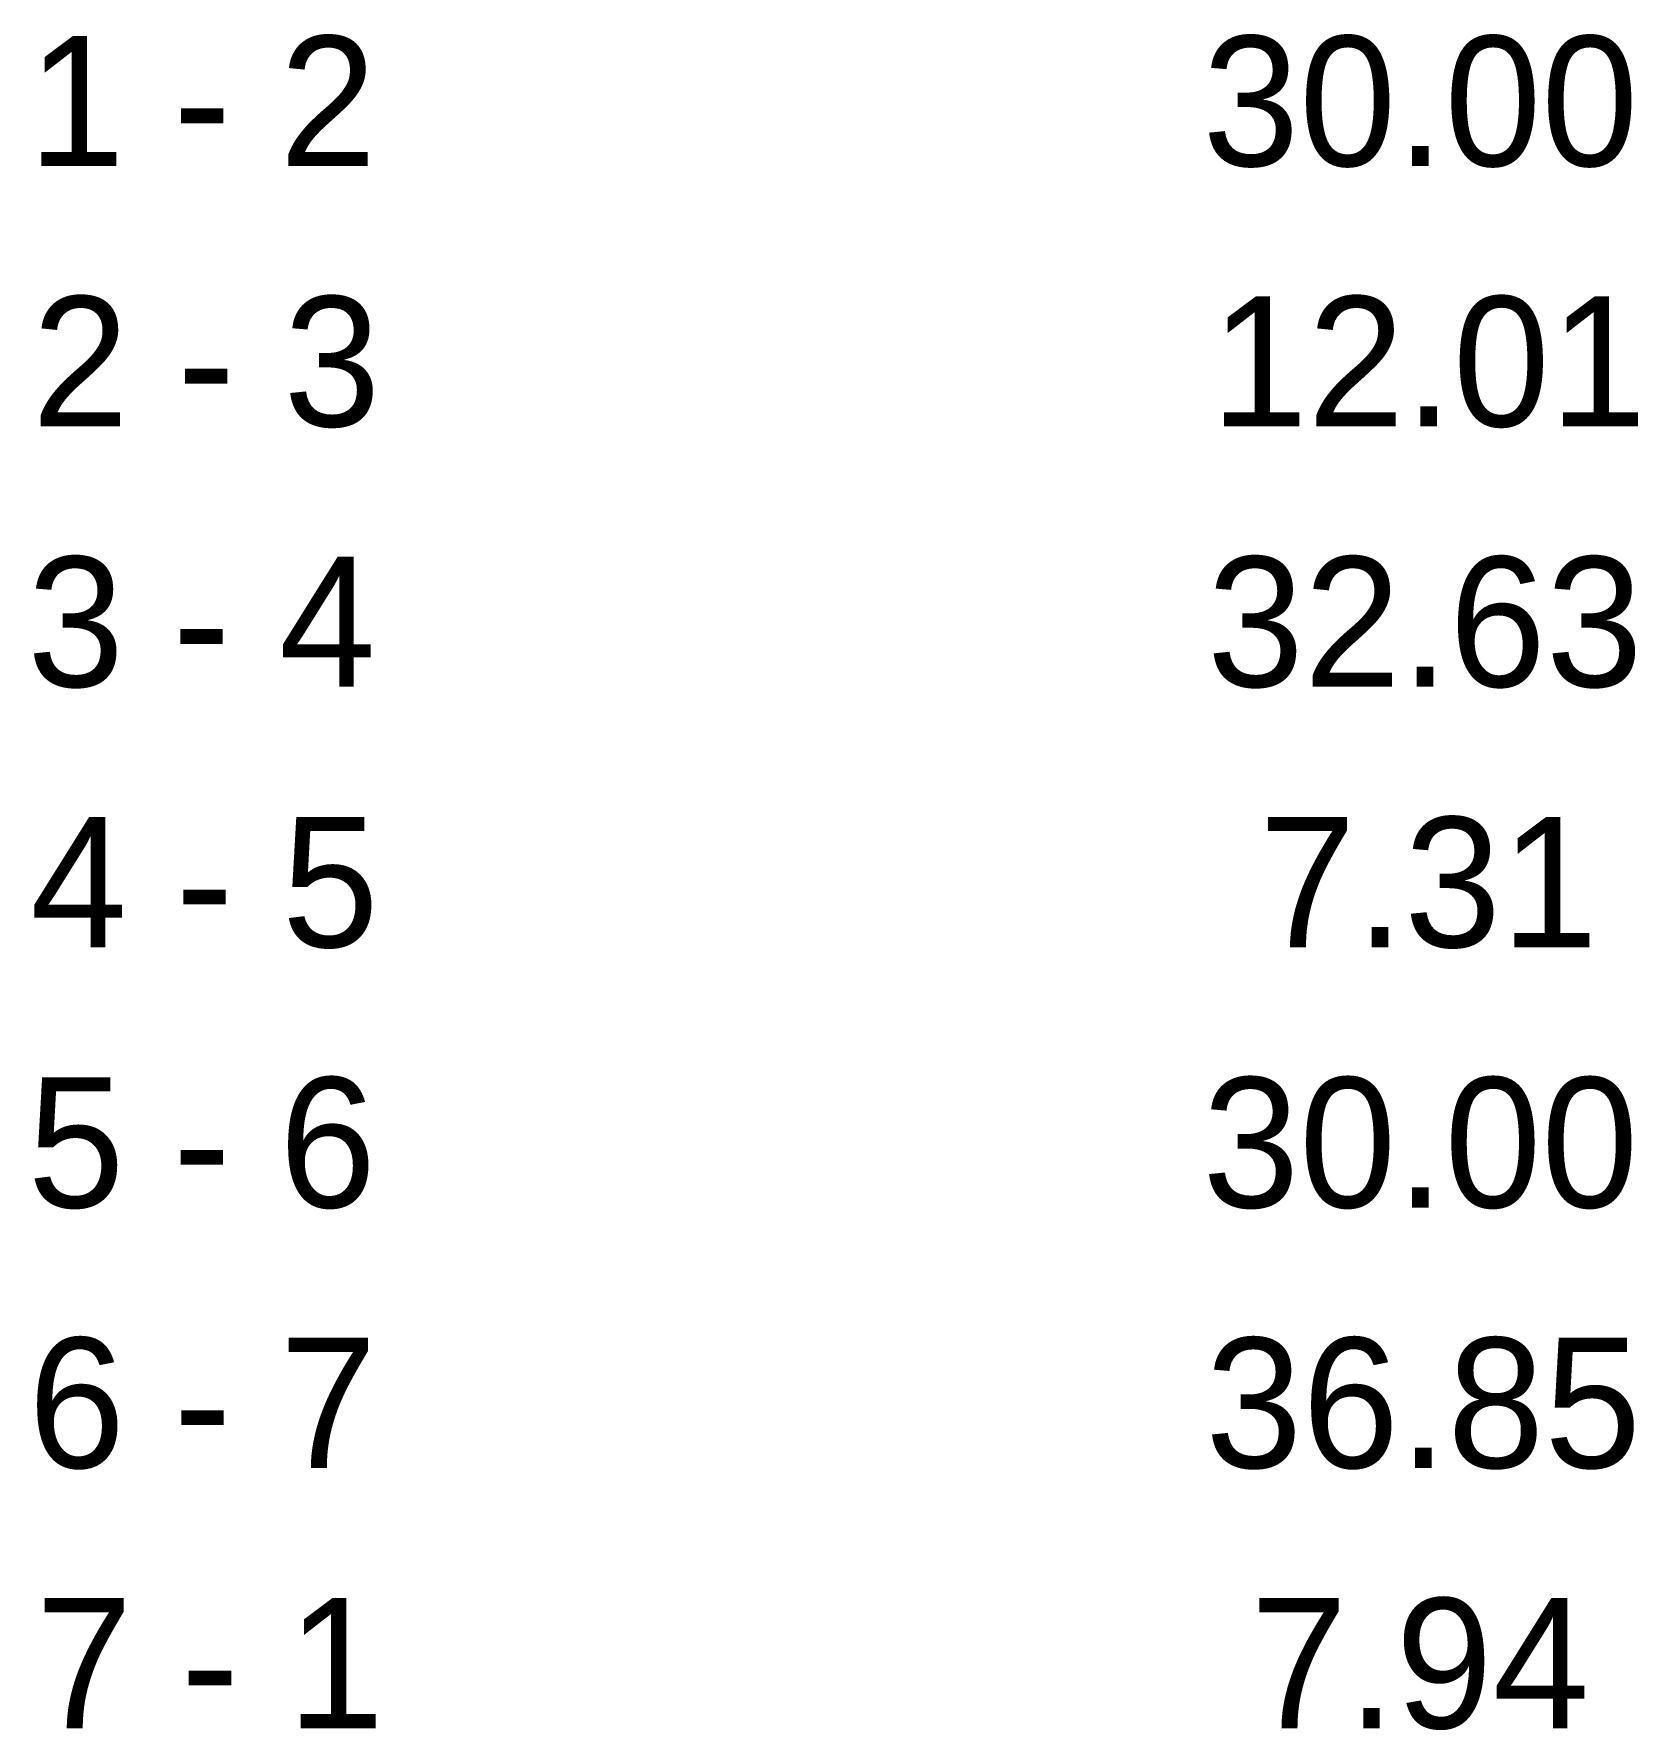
# Model space of a CAD drawing. Extents: x 534911 to 535428, y 1836618 to 1837214.
# Drawn here: x 534911.27 to 534929.75, y 1836618.22 to 1836637.77 of the extents above.
import ezdxf

# ---------------------------------------------------------------- set-up
doc = ezdxf.new("R2010")
doc.units = 0
doc.layers.add('Level 52', color=7, linetype='Continuous')

msp = doc.modelspace()

# ---------------------------------------------------------------- texts
at = {"layer": 'Level 52'}
for s, p in [('1 - 2', (534911.197, 1836636.243)), ('30.00', (534924.728, 1836636.243)), ('2 - 3', (534911.244, 1836633.243)), ('12.01', (534924.825, 1836633.243)), ('3 - 4', (534911.19, 1836630.243)), ('32.63', (534924.781, 1836630.243)), ('4 - 5', (534911.224, 1836627.243)), ('7.31', (534925.379, 1836627.243)), ('5 - 6', (534911.194, 1836624.243)), ('30.00', (534924.728, 1836624.243)), ('6 - 7', (534911.201, 1836621.243)), ('36.85', (534924.762, 1836621.243)), ('7 - 1', (534911.287, 1836618.243)), ('7.94', (534925.281, 1836618.243))]:
    msp.add_text(s, height=1.5, dxfattribs=at).set_placement(p)

doc.saveas('drawing.dxf')
